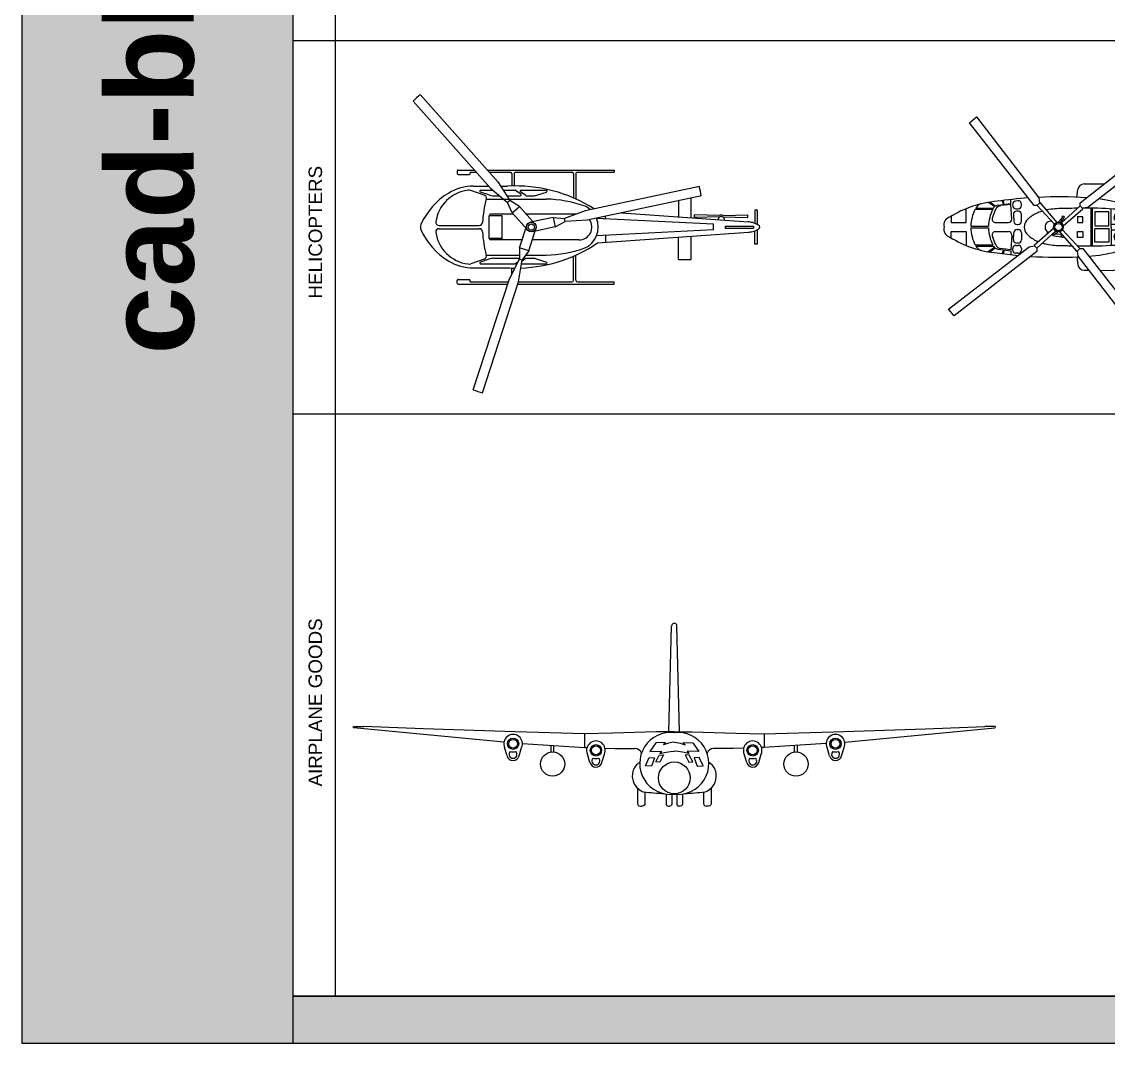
# Model space of a CAD drawing. Header units: millimetres. Extents: x 15433 to 243506, y 235846 to 321695.
# Drawn here: x 15433 to 55805, y 235846 to 273801 of the extents above; entities that cross this region are included whole.
import ezdxf

# ---------------------------------------------------------------- set-up
doc = ezdxf.new("R2010")
doc.units = ezdxf.units.MM
doc.layers.add('www.cad-blocks.net', color=7, linetype='Continuous')
doc.styles.get("Standard").update_dxf_attribs({"font": 'arial.ttf'})

# ---------------------------------------------------------------- blocks, each defined once
blk = doc.blocks.new('A$C18F84054')
for p, q in [((8583, 9235), (7465, 5800)), ((8869, 9142), (7751, 5707)), ((7487, 5866), (4502, 5866)), ((4502, 5866), (4502, 5796)), ((5643, 5796), (4502, 5796)), ((5693, 5746), (5693, 4970)), ((5763, 5746), (5763, 5001)), ((7465, 5796), (5813, 5796)), ((7465, 5800), (7353, 5120)), ((8964, 5796), (7779, 5796)), ((9336, 5866), (7802, 5866)), ((8964, 5796), (8964, 5756)), ((9336, 5726), (8994, 5726)), ((9366, 5836), (9366, 5756)), ((7751, 5707), (7441, 5092)), ((7605, 5417), (7605, 5372)), ((7675, 5556), (7675, 5371)), ((2510, 5109), (2126, 5109)), ((2126, 5109), (2126, 4389)), ((2510, 5109), (2510, 4409)), ((6977, 5069), (6602, 5185)), ((7373, 5244), (6611, 5244)), ((7228, 5069), (6977, 5069)), ((7151, 4836), (7353, 5120)), ((7245, 5075), (7359, 5157)), ((7441, 5092), (7353, 5120)), ((7437, 4743), (7441, 5092)), ((8228, 5069), (7441, 5069)), ((7490, 5189), (7559, 5238)), ((8639, 5244), (7576, 5244)), ((8860, 5366), (7805, 5366)), ((8391, 5096), (8649, 5185)), ((8528, 5091), (8946, 5235)), ((7246, 4969), (6608, 4969)), ((7151, 4836), (6927, 4147)), ((7151, 4836), (7437, 4743)), ((7437, 4743), (7212, 4054)), ((8464, 4969), (7440, 4969)), ((67, 4628), (146, 4628)), ((67, 4628), (67, 4180)), ((146, 4628), (146, 4215)), ((5019, 4593), (350, 4264)), ((4772, 4356), (4772, 4575)), ((5598, 4501), (7042, 4501)), ((7358, 4501), (8323, 4501)), ((7973, 4451), (8373, 4451)), ((7973, 4451), (7973, 3751)), ((8373, 4451), (8373, 3751)), ((188, 4071), (188, 4131)), ((1069, 4131), (188, 4131)), ((1069, 4071), (188, 4071)), ((1069, 4071), (1069, 4131)), ((1425, 4188), (5050, 4370)), ((1425, 4188), (1425, 4014)), ((6331, 4097), (6026, 3927)), ((6331, 4097), (7039, 4248)), ((6393, 3804), (6331, 4097)), ((7663, 3659), (7182, 4200)), ((9928, 4151), (8681, 4151)), ((9928, 4051), (8681, 4051)), ((67, 4022), (67, 3574)), ((146, 3574), (146, 3986)), ((4274, 3661), (350, 3937)), ((1156, 3786), (364, 3806)), ((364, 3806), (364, 3726)), ((1130, 3746), (364, 3726)), ((1227, 3786), (2019, 3806)), ((1253, 3746), (2019, 3726)), ((1425, 4014), (5050, 3831)), ((1805, 3138), (5338, 3887)), ((2019, 3806), (2019, 3726)), ((2126, 3812), (2126, 3206)), ((2510, 3287), (2510, 3785)), ((4772, 3845), (4772, 3767)), ((5338, 3887), (6026, 3927)), ((5401, 3594), (6045, 3836)), ((5686, 3701), (7224, 3701)), ((6026, 3927), (6045, 3836)), ((6393, 3804), (6045, 3836)), ((6393, 3804), (7101, 3954)), ((7438, 3460), (6958, 4001)), ((7625, 3701), (8323, 3701)), ((7973, 3751), (8373, 3751)), ((67, 3574), (146, 3574)), ((1867, 2844), (5401, 3594)), ((7663, 3659), (7438, 3460)), ((7438, 3460), (7737, 3279)), ((7663, 3659), (7806, 3341)), ((5693, 2456), (5693, 3232)), ((5763, 2456), (5763, 3201)), ((6977, 3133), (6602, 3017)), ((8464, 3233), (6608, 3233)), ((7228, 3133), (6977, 3133)), ((7245, 3127), (7405, 3012)), ((7399, 3078), (7559, 2964)), ((7832, 3133), (7416, 3133)), ((7737, 3279), (7806, 3341)), ((8112, 2701), (7737, 3279)), ((8336, 2900), (7806, 3341)), ((8228, 3133), (8057, 3133)), ((8391, 3105), (8649, 3016)), ((8528, 3111), (8946, 2967)), ((7387, 2958), (6611, 2958)), ((7945, 2958), (7576, 2958)), ((7605, 2456), (7605, 2830)), ((7675, 2456), (7675, 2831)), ((8024, 2836), (7805, 2836)), ((10509, 0), (8112, 2701)), ((8639, 2958), (8267, 2958)), ((10733, 199), (8336, 2900)), ((8860, 2836), (8393, 2836)), ((4502, 2336), (4502, 2406)), ((5643, 2406), (4502, 2406)), ((7555, 2406), (5813, 2406)), ((8374, 2406), (7725, 2406)), ((8964, 2406), (8775, 2406)), ((8964, 2406), (8964, 2446)), ((9336, 2476), (8994, 2476)), ((9366, 2366), (9366, 2446)), ((8436, 2336), (4502, 2336)), ((9336, 2336), (8837, 2336))]:
    blk.add_line(p, q)
for radius in [150, 100]:
    blk.add_circle((7070, 4101), radius)
for centre, radius, start, end in [((7070, 4101), 5350, 70.361, 73.5743), ((5643, 5746), 50, 0, 90), ((5813, 5746), 50, 90, 180), ((8994, 5756), 30, 180, 270), ((9336, 5836), 30, 0, 90), ((9336, 5756), 30, 270, 0), ((7563, 829), 4543, 92.1327, 124.0636), ((6611, 5214), 30, 90, 252.8405), ((7228, 5099), 30, 270, 305.6406), ((7576, 5214), 30, 90, 125.6406), ((7576, 5214), 30, 90, 125.6406), ((7563, 829), 4543, 86.9512, 89.7605), ((8228, 5569), 500, 270, 288.9789), ((8561, 4996), 100, 108.9789, 195.6854), ((8639, 5214), 30, 288.9789, 90), ((8860, 3866), 1500, 59.1608, 90), ((9011, 5046), 200, 82.2683, 108.9789), ((8883, 4098), 1157, 8.2439, 82.2683), ((8539, 3327), 2127, 23.6656, 59.1608), ((5711, 4101), 714, 113.2126, 202.6145), ((5442, 4729), 30, 108.6142, 113.2126), ((6734, 893), 4078, 91.7705, 108.6142), ((5372, 4101), 3212, 2.5959, 15.6854), ((5598, 4101), 400, 90, 214.841), ((8323, 4451), 50, 0, 90), ((70, 4101), 70.2, 121.3497, 180), ((70, 4101), 70.2, 180, 238.6503), ((376, 3600), 657, 104.1623, 121.3497), ((376, 4602), 657, 238.6503, 255.8377), ((581, 2786), 1496, 98.8659, 104.1623), ((8681, 4251), 100, 182.5959, 270), ((8681, 3951), 100, 90, 177.4041), ((9928, 4251), 100, 270, 7.265), ((9928, 3951), 100, 352.735, 90), ((10304, 4101), 200, 336.3344, 23.6656), ((581, 5415), 1496, 255.8377, 261.1341), ((1191, 3878), 101, 175.9759, 355.9759), ((1191, 3826), 101, 232.4474, 307.5526), ((8323, 3751), 50, 270, 0), ((5372, 4101), 3212, 344.3146, 357.4041), ((8883, 4104), 1157, 277.7317, 351.7561), ((8539, 4874), 2127, 300.8392, 336.3344), ((7563, 7372), 4543, 237.6127, 273.0488), ((5711, 4101), 714, 229.1954, 246.8849), ((6734, 7309), 4078, 251.369, 268.2295), ((7070, 4101), 5350, 190.3669, 193.5802), ((7228, 3103), 30, 54.3594, 90), ((7416, 3103), 30, 90, 234.3594), ((8228, 2633), 500, 71.0211, 90), ((8561, 3206), 100, 164.3146, 251.0211), ((8860, 4336), 1500, 270, 300.8392), ((6611, 2988), 30, 107.1595, 270), ((7387, 2988), 30, 270, 54.3594), ((7576, 2988), 30, 234.3594, 270), ((7576, 2988), 30, 234.3594, 270), ((8639, 2988), 30, 270, 71.0211), ((9011, 3156), 200, 251.0211, 277.7317), ((5643, 2456), 50, 270, 0), ((5813, 2456), 50, 180, 270), ((7555, 2456), 50, 270, 0), ((7725, 2456), 50, 180, 270), ((8994, 2446), 30, 90, 180), ((9336, 2446), 30, 0, 90), ((9336, 2366), 30, 270, 0), ((7070, 4101), 5350, 309.984, 313.1973)]:
    blk.add_arc(centre, radius, start, end)
blk = doc.blocks.new('A$C19811F1D')
for p, q in [((793, 6634), (1001, 6816)), ((1001, 6816), (2935, 4312)), ((2789, 4075), (793, 6634)), ((4211, 4162), (6770, 6159)), ((6770, 6159), (6951, 5950)), ((6951, 5950), (4448, 4017)), ((4338, 4742), (4485, 4743)), ((4485, 4743), (4821, 4746)), ((4821, 4746), (4961, 4747)), ((4109, 4331), (4141, 4569)), ((5424, 4566), (5458, 4140)), ((9533, 3519), (9533, 4588)), ((9653, 4708), (9848, 4708)), ((9967, 4603), (10108, 3726)), ((1567, 4042), (1363, 4171)), ((1585, 4057), (1413, 4179)), ((1674, 4091), (2064, 4140)), ((2070, 4108), (1755, 4071)), ((1838, 4112), (1799, 4227)), ((1865, 4115), (1829, 4231)), ((2064, 4140), (2068, 4260)), ((2099, 3654), (2070, 4108)), ((2123, 4109), (2126, 4069)), ((2290, 4220), (2215, 4214)), ((2398, 4074), (2398, 4121)), ((2886, 4075), (2789, 4075)), ((2975, 4165), (2886, 4075)), ((2886, 4075), (3422, 3494)), ((2935, 4312), (2958, 4148)), ((3508, 3554), (2975, 4165)), ((4211, 4066), (3630, 3529)), ((4211, 4066), (4211, 4162)), ((4300, 3976), (4211, 4066)), ((223, 3744), (223, 3548)), ((682, 3548), (682, 3962)), ((961, 3961), (1508, 3961)), ((988, 3996), (1528, 3996)), ((2149, 3795), (2162, 3581)), ((2225, 3974), (2298, 3974)), ((2298, 3901), (2249, 3901)), ((2398, 3587), (2398, 3801)), ((3654, 3706), (3735, 3632)), ((3690, 3443), (4300, 3976)), ((4298, 3728), (4122, 3728)), ((4128, 3728), (4128, 3546)), ((4448, 4017), (4283, 3993)), ((4298, 3546), (4298, 3728)), ((4544, 3993), (4544, 2823)), ((4596, 2823), (4596, 3992)), ((5100, 3878), (4670, 3878)), ((4670, 3878), (4670, 3462)), ((5100, 3447), (5100, 3878)), ((5175, 3408), (5180, 3971)), ((5689, 3933), (5689, 3408)), ((6183, 3408), (6188, 3876)), ((6185, 3877), (6624, 3755)), ((6618, 3408), (6629, 3754)), ((6624, 3755), (8918, 3505)), ((223, 3548), (682, 3548)), ((830, 3433), (1376, 3433)), ((830, 3383), (1376, 3383)), ((1592, 3548), (1999, 3548)), ((2261, 3487), (2298, 3487)), ((3397, 3373), (2786, 2839)), ((3654, 3690), (3532, 3557)), ((3593, 3540), (3659, 3623)), ((3643, 3651), (3654, 3690)), ((3695, 3595), (3643, 3651)), ((4128, 3546), (4298, 3546)), ((4670, 3447), (5100, 3447)), ((4670, 3368), (5100, 3368)), ((5100, 3368), (5100, 2938)), ((5175, 3408), (5180, 2844)), ((5176, 3497), (6312, 3497)), ((5689, 2883), (5689, 3408)), ((6183, 3408), (6188, 2940)), ((6579, 3497), (8760, 3457)), ((6618, 3408), (6629, 3061)), ((9146, 3485), (9146, 3331)), ((9155, 3485), (9155, 3331)), ((9490, 3497), (9487, 3496)), ((10008, 3593), (9533, 3519)), ((223, 3268), (682, 3268)), ((223, 3072), (223, 3268)), ((682, 3268), (682, 2854)), ((1592, 3268), (1999, 3268)), ((2099, 3161), (2070, 2707)), ((2149, 3020), (2162, 3235)), ((2261, 3329), (2298, 3329)), ((2398, 3229), (2398, 3014)), ((2876, 2750), (3457, 3287)), ((3208, 3207), (3202, 3264)), ((3477, 3274), (3355, 3197)), ((3355, 3197), (3366, 3153)), ((3355, 3142), (3676, 3097)), ((3366, 3153), (3521, 3247)), ((3432, 3191), (3654, 3197)), ((3579, 3262), (4112, 2651)), ((4201, 2740), (3665, 3321)), ((4298, 3088), (4122, 3088)), ((4128, 3088), (4128, 3269)), ((4128, 3269), (4298, 3269)), ((4298, 3269), (4298, 3088)), ((4670, 2938), (4670, 3354)), ((5176, 3318), (6312, 3318)), ((6185, 2939), (6624, 3061)), ((6579, 3318), (8760, 3359)), ((6624, 3061), (8918, 3310)), ((8840, 3143), (8840, 3095)), ((9456, 3143), (8840, 3143)), ((8840, 3095), (9189, 3095)), ((9457, 3162), (9457, 3109)), ((9549, 3162), (9457, 3162)), ((9457, 3109), (9728, 3109)), ((9484, 3295), (9484, 3193)), ((9484, 3193), (9702, 3193)), ((9549, 3192), (9549, 3162)), ((9630, 3162), (9549, 3162)), ((9632, 3162), (9632, 3192)), ((9728, 3162), (9632, 3162)), ((9702, 3193), (9702, 3316)), ((9728, 3109), (9728, 3162)), ((9729, 3143), (10346, 3143)), ((10346, 3095), (9996, 3095)), ((10346, 3143), (10346, 3095)), ((136, 866), (2639, 2799)), ((961, 2855), (1508, 2855)), ((988, 2819), (1528, 2819)), ((1567, 2773), (1363, 2644)), ((1585, 2759), (1413, 2636)), ((1674, 2724), (2064, 2676)), ((2070, 2707), (1755, 2744)), ((1838, 2704), (1799, 2588)), ((1865, 2701), (1829, 2584)), ((2123, 2706), (2126, 2747)), ((2225, 2841), (2298, 2841)), ((2298, 2914), (2249, 2914)), ((2398, 2741), (2398, 2695)), ((2639, 2799), (2804, 2822)), ((2786, 2839), (2876, 2750)), ((2876, 2750), (2876, 2654)), ((4112, 2651), (4201, 2740)), ((4201, 2740), (4298, 2740)), ((4298, 2740), (6294, 181)), ((5100, 2938), (4670, 2938)), ((2876, 2654), (317, 657)), ((2064, 2676), (2068, 2555)), ((2290, 2595), (2215, 2602)), ((4109, 2484), (4141, 2247)), ((4152, 2503), (4129, 2668)), ((6085, 0), (4152, 2503)), ((5424, 2250), (5458, 2676)), ((4338, 2074), (4485, 2072)), ((4821, 2069), (5223, 2066)), ((317, 657), (136, 866)), ((6294, 181), (6085, 0))]:
    blk.add_line(p, q)
for centre, radius in [((3687, 3718), 33.2), ((3543, 3408), 150), ((3543, 3408), 113)]:
    blk.add_circle(centre, radius)
for centre, radius, start, end in [((4339, 4542), 200, 90.5096, 172.3022), ((5225, 4550), 200, 4.5888, 52.9967), ((9653, 4588), 120, 90, 180), ((9848, 4588), 120, 7.0333, 90), ((1894, 1020), 3195, 94.5014, 122.3917), ((1199, 3902), 231, 107.275, 155.9784), ((1700, 3891), 201, 97.4126, 148.5619), ((1778, 3872), 200, 96.7142, 153.5971), ((3549, -8945), 13288, 94.0683, 98.2457), ((2223, 4114), 100, 94.973, 183.0108), ((2225, 4074), 100, 183.0108, 270), ((2298, 4121), 100, 0, 94.973), ((2298, 4074), 100, 270, 0), ((3549, -8945), 13288, 86.2983, 92.705), ((4106, -725), 5049, 86.581, 86.5855), ((4106, -725), 5049, 65.6936, 82.258), ((246, 3472), 254, 104.4825, 194.6063), ((2156, 3383), 1327, 154.2058, 177.8737), ((2703, 3383), 1327, 154.2058, 177.8737), ((2788, 3371), 1327, 153.5971, 166.9742), ((2249, 3801), 100, 90, 183.3642), ((2298, 3801), 100, 0, 90), ((3199, 3054), 848, 115.6667, 139.3161), ((3475, 2479), 1487, 106.7954, 115.6667), ((3475, 2479), 1487, 101.1094, 101.6278), ((3655, 1564), 2419, 89.7085, 101.1094), ((3655, 1564), 2419, 87.1813, 89.7085), ((4394, -9767), 13760, 91.0976, 92.5825), ((4394, -9767), 13760, 82.523, 90.461), ((5389, 3708), 127, 146.6527, 299.3217), ((5381, 3750), 102, 155.1615, 179.5737), ((5419, 3750), 139, 179.5737, 198.2695), ((5466, 3765), 189, 198.2695, 214.2724), ((5347, 3766), 64, 124.2724, 155.1615), ((5347, 3766), 64, 93.3832, 124.2724), ((5350, 3728), 102, 68.971, 93.3832), ((5336, 3694), 139, 50.2752, 68.971), ((5304, 3655), 189, 34.2724, 50.2752), ((5304, 3655), 189, 18.2695, 34.2724), ((5352, 3671), 139, 359.5737, 18.2695), ((9989, 3712), 120, 278.9176, 7.0333), ((246, 3344), 254, 165.3937, 255.5175), ((2156, 3432), 1327, 182.1263, 205.7942), ((2703, 3432), 1327, 182.1263, 205.7942), ((1592, 3648), 100, 166.9742, 270), ((1999, 3648), 100, 270, 3.7289), ((2261, 3587), 100, 183.3642, 270), ((2298, 3587), 100, 270, 0), ((2782, 3412), 299, 139.3161, 179.7085), ((2782, 3403), 299, 179.1392, 180.2915), ((2782, 3403), 299, 180.2915, 220.6839), ((3304, 3409), 177, 77.9459, 180), ((3304, 3409), 177, 180, 251.0544), ((5466, 3765), 189, 214.2724, 230.2752), ((5434, 3727), 139, 230.2752, 248.971), ((5421, 3692), 102, 248.971, 273.3832), ((5423, 3655), 64, 273.3832, 304.2724), ((5423, 3655), 64, 304.2724, 335.1615), ((5389, 3671), 102, 335.1615, 359.5737), ((6548, 2580), 920, 85.4814, 115.9287), ((6548, 4235), 920, 244.0713, 274.5186), ((8770, 3408), 44.5, 133.5381, 180), ((8770, 3408), 44.5, 180, 226.4619), ((8870, 3303), 189, 111.4845, 133.5381), ((8870, 3513), 189, 226.4619, 248.5155), ((8937, 3132), 373, 99.2597, 111.4845), ((8981, 2860), 648, 90, 99.2597), ((8981, 2860), 648, 80.7403, 90), ((9026, 3132), 373, 71.1963, 80.7403), ((9467, 2037), 1483, 67.5463, 102.517), ((9467, 4779), 1483, 257.483, 292.4537), ((1894, 5795), 3195, 237.6083, 265.4986), ((1592, 3168), 100, 90, 193.0258), ((2788, 3444), 1327, 193.0258, 206.4029), ((1999, 3168), 100, 356.2711, 90), ((2261, 3229), 100, 90, 176.6358), ((2298, 3229), 100, 0, 90), ((3199, 3761), 848, 220.6839, 244.3333), ((3676, 3147), 55.4, 128.8723, 313.3577), ((5389, 3108), 127, 60.6783, 213.3473), ((5419, 3066), 139, 161.7305, 180.4263), ((5381, 3065), 102, 180.4263, 204.8385), ((5466, 3050), 189, 145.7276, 161.7305), ((5466, 3050), 189, 129.7248, 145.7276), ((5434, 3089), 139, 111.029, 129.7248), ((5421, 3123), 102, 86.6168, 111.029), ((5304, 3160), 189, 309.7248, 325.7276), ((5423, 3161), 64, 55.7276, 86.6168), ((5423, 3161), 64, 24.8385, 55.7276), ((5304, 3160), 189, 325.7276, 341.7305), ((5389, 3145), 102, 0.4263, 24.8385), ((5352, 3145), 139, 341.7305, 0.4263), ((8937, 3683), 373, 248.5155, 260.7403), ((8981, 3956), 648, 260.7403, 270), ((8981, 3956), 648, 270, 279.2597), ((9026, 3683), 373, 279.2597, 288.8037), ((9056, 4602), 1513, 275.0398, 285.3269), ((10129, 4602), 1513, 254.6731, 264.9602), ((1199, 2913), 231, 204.0216, 252.725), ((1700, 2924), 201, 211.4381, 262.5874), ((1778, 2943), 200, 206.4029, 263.2858), ((2223, 2701), 100, 176.9892, 265.027), ((2225, 2741), 100, 90, 176.9892), ((2249, 3014), 100, 176.6358, 270), ((2298, 2695), 100, 265.027, 0), ((2298, 3014), 100, 270, 0), ((2298, 2741), 100, 0, 90), ((3475, 4337), 1487, 244.3333, 248.1293), ((3475, 4337), 1487, 253.4293, 258.8906), ((3655, 5252), 2419, 258.8906, 270.2915), ((3655, 5252), 2419, 270.2915, 272.8187), ((4394, 16582), 13760, 267.4175, 268.1781), ((4394, 16582), 13760, 268.8735, 277.477), ((4106, 7540), 5049, 274.2537, 294.3064), ((5347, 3050), 64, 204.8385, 235.7276), ((5347, 3050), 64, 235.7276, 266.6168), ((5350, 3087), 102, 266.6168, 291.029), ((5336, 3122), 139, 291.029, 309.7248), ((3549, 15760), 13288, 261.7543, 264.5768), ((3549, 15760), 13288, 266.2501, 272.6564), ((4339, 2274), 200, 187.6978, 269.4904), ((5225, 2266), 200, 269.4904, 355.4112)]:
    blk.add_arc(centre, radius, start, end)
blk = doc.blocks.new('02FAIR07')
at = {"color": 0, "linetype": 'ByBlock'}
for p, q in [((-13.2, 184.8), (-6.6, 446.2)), ((13.2, 184.8), (6.6, 446.2)), ((-795.5, 195.7), (-794.5, 197.7)), ((-794.2, 194.2), (-795.5, 195.7)), ((-794.5, 197.7), (-769.4, 197.7)), ((-422.3, 158.3), (-794.2, 194.2)), ((-621.9, 191.5), (-769.4, 197.7)), ((-394.3, 184.5), (-621.9, 191.5)), ((394.3, 184.5), (621.8, 191.5)), ((422.3, 158.3), (794.2, 194.2)), ((621.8, 191.5), (769.4, 197.7)), ((794.5, 197.7), (769.4, 197.7)), ((794.2, 194.2), (795.5, 195.7)), ((795.5, 195.7), (794.5, 197.7)), ((-221.5, 178.9), (-394.3, 184.5)), ((-221.5, 178.9), (-394.3, 184.5)), ((-152.5, 180.4), (-222.5, 179.4)), ((-222.5, 179.4), (-222.5, 145.1)), ((-44.2, 184.1), (-152.5, 180.4)), ((-0.3, 184.1), (-44.2, 184.1)), ((0.3, 184.1), (44.1, 184.1)), ((44.1, 184.1), (152.5, 180.4)), ((152.5, 180.4), (222.4, 179.4)), ((221.5, 178.9), (394.3, 184.5)), ((221.5, 178.9), (394.3, 184.5)), ((222.4, 179.4), (222.4, 145.1)), ((-414.3, 124.8), (-420.5, 145.3)), ((-384.7, 124.8), (-378.3, 145.1)), ((-375.7, 155.3), (-222.5, 145.1)), ((-304.9, 134), (-304.9, 150.5)), ((-298.1, 134), (-298.1, 150.1)), ((-222.5, 145.1), (-216.3, 144.9)), ((-171.7, 143.7), (-147.1, 143)), ((-147.1, 143), (-97.5, 142.7)), ((-45.6, 156.9), (-60.8, 135.5)), ((-60.8, 135.5), (-31.8, 136.4)), ((-21.7, 157.7), (-45.6, 156.9)), ((-31.8, 136.4), (-35.7, 130.7)), ((-26.9, 151.8), (-21.7, 157.7)), ((-14.6, 156.2), (-26.9, 151.8)), ((-19.9, 133.5), (-9.3, 135.8)), ((-6.2, 157.9), (-14.6, 156.2)), ((-9.3, 135.8), (0, 136.4)), ((-0.1, 158.3), (-6.2, 157.9)), ((9.3, 135.8), (-0.1, 136.4)), ((0.1, 158.3), (6.1, 157.9)), ((6.1, 157.9), (14.5, 156.2)), ((19.9, 133.5), (9.3, 135.8)), ((14.5, 156.2), (26.9, 151.8)), ((21.7, 157.7), (45.6, 156.9)), ((26.9, 151.8), (21.7, 157.7)), ((60.8, 135.5), (31.7, 136.4)), ((31.7, 136.4), (35.7, 130.7)), ((45.6, 156.9), (60.8, 135.5)), ((147, 143), (97.4, 142.7)), ((171.7, 143.7), (147, 143)), ((222.4, 145.1), (216.3, 144.9)), ((375.6, 155.3), (222.4, 145.1)), ((298, 134), (298, 150.1)), ((304.8, 134), (304.8, 150.5)), ((384.6, 124.8), (378.3, 145.1)), ((414.3, 124.8), (420.5, 145.3)), ((-209.1, 108.5), (-215.3, 128.9)), ((-179.5, 108.5), (-173.1, 128.8)), ((-71.7, 100.2), (-62, 120.4)), ((-62, 120.4), (-48.9, 119.8)), ((-48.9, 119.8), (-56.7, 99.4)), ((-46, 109.4), (-37.2, 126.3)), ((-36.1, 108.6), (-46, 109.4)), ((-37.2, 126.3), (-26.6, 127.5)), ((-26.6, 127.5), (-36.1, 108.6)), ((-35.7, 130.7), (-19.9, 133.5)), ((35.7, 130.7), (19.9, 133.5)), ((26.5, 127.5), (36.1, 108.6)), ((37.1, 126.3), (26.5, 127.5)), ((36.1, 108.6), (46, 109.4)), ((46, 109.4), (37.1, 126.3)), ((61.9, 120.4), (48.9, 119.8)), ((48.9, 119.8), (56.6, 99.4)), ((71.7, 100.2), (61.9, 120.4)), ((179.4, 108.5), (173.1, 128.8)), ((209.1, 108.5), (215.3, 128.9)), ((-56.7, 99.4), (-71.7, 100.2)), ((56.6, 99.4), (71.7, 100.2)), ((-91, 44.2), (-91, 6.5)), ((-72.7, 34.7), (-72.7, 6.5)), ((-20, 29.9), (-20, 5)), ((-6.3, 29.2), (-6.3, 5)), ((-0.7, 29.6), (0.6, 29.6)), ((6.2, 29.2), (6.2, 5)), ((20, 29.9), (20, 5)), ((72.7, 34.7), (72.7, 6.5)), ((91, 44.2), (91, 6.5)), ((-91, 6.5), (-90.4, 3.4)), ((-90.4, 3.4), (-87.6, 0.7)), ((-87.6, 0.7), (-83.9, 0)), ((-83.9, 0), (-79.8, 0)), ((-76.1, 0.7), (-79.8, 0)), ((-73.4, 3.4), (-76.1, 0.7)), ((-72.7, 6.5), (-73.4, 3.4)), ((-20, 5), (-19.5, 2.7)), ((-19.5, 2.7), (-17.5, 0.7)), ((-17.5, 0.7), (-14.7, 0.2)), ((-14.7, 0.2), (-11.6, 0.2)), ((-8.8, 0.7), (-11.6, 0.2)), ((-6.8, 2.7), (-8.8, 0.7)), ((-6.3, 5), (-6.8, 2.7)), ((6.2, 5), (6.8, 2.7)), ((6.8, 2.7), (8.8, 0.7)), ((8.8, 0.7), (11.6, 0.2)), ((14.7, 0.2), (11.6, 0.2)), ((17.5, 0.7), (14.7, 0.2)), ((19.5, 2.7), (17.5, 0.7)), ((20, 5), (19.5, 2.7)), ((72.7, 6.5), (73.3, 3.4)), ((73.3, 3.4), (76, 0.7)), ((76, 0.7), (79.8, 0)), ((83.9, 0), (79.8, 0)), ((87.6, 0.7), (83.9, 0)), ((90.3, 3.4), (87.6, 0.7)), ((91, 6.5), (90.3, 3.4))]:
    blk.add_line(p, q, dxfattribs=at)
for centre, radius in [((-399.4, 154.6), 14.1), ((-399.4, 154.6), 10.9), ((399.3, 154.6), 14.1), ((399.3, 154.6), 10.9), ((-194.2, 138.3), 14.1), ((-194.2, 138.3), 11.1), ((194.1, 138.3), 14.1), ((194.1, 138.3), 11.1), ((-301.5, 104.3), 30), ((0, 70), 39.4), ((301.4, 104.3), 30)]:
    blk.add_circle(centre, radius, dxfattribs=at)
for centre, radius, start, end in [((0, 446.2), 6.57, 0, 180), ((-399.4, 154.6), 23.1, 335.7248, 203.8673), ((-9.1, 105.7), 76.6, 82.9232, 276.3095), ((9.1, 105.7), 76.6, 263.6905, 97.0768), ((399.3, 154.6), 23.1, 336.1327, 204.2752), ((-399.5, 128.4), 9.85, 133.7124, 45.7684), ((-399.4, 154.6), 20.3, 250.0131, 289.4678), ((-194.2, 138.3), 23.1, 335.7248, 203.8673), ((-97.6, 125.7), 17, 18.6282, 89.6076), ((97.6, 125.7), 17, 90.3924, 161.3718), ((194.1, 138.3), 23.1, 336.1327, 204.2752), ((399.5, 128.4), 9.85, 134.2316, 46.2876), ((399.3, 154.6), 20.3, 250.5322, 289.9869), ((-399.5, 128.4), 15.3, 193.821, 346.179), ((-194.3, 112.1), 15.3, 193.821, 346.179), ((-194.3, 112.1), 9.85, 133.7124, 45.7684), ((-194.2, 138.3), 20.3, 250.0131, 289.4678), ((-70.5, 78.3), 33.2, 116.3369, 164.783), ((70.5, 78.3), 33.2, 15.217, 63.6631), ((194.3, 112.1), 15.3, 193.821, 346.179), ((194.3, 112.1), 9.85, 134.2316, 46.2876), ((194.1, 138.3), 20.3, 250.5322, 289.9869), ((399.5, 128.4), 15.3, 193.821, 346.179), ((-60.5, 75.5), 43.6, 164.783, 240.1759), ((60.5, 75.5), 43.6, 299.8241, 15.217), ((-74.1, 51.9), 16.3, 240.1759, 262.9542), ((34.2, 928.4), 899.5, 262.9542, 266.1932), ((-34.3, 928.4), 899.5, 273.8068, 277.0458), ((74, 51.9), 16.3, 277.0458, 299.8241)]:
    blk.add_arc(centre, radius, start, end, dxfattribs=at)
blk = doc.blocks.new('A$C0F1C3B5F')
at = {"linetype": 'Continuous', "xscale": 15, "yscale": 15, "zscale": 15}
blk.add_blockref('02FAIR07', (11933, 0), dxfattribs=at)
blk = doc.blocks.new('FORMAT')
at = {"layer": 'www.cad-blocks.net', "true_color": 0x444444}
blk.add_hatch(color=250, dxfattribs=at).paths.add_polyline_path([(25502, 321695), (15433, 321695), (15433, 235846), (25502, 235846)])
at = {"layer": 'www.cad-blocks.net', "true_color": 0x546d8e}
h = blk.add_hatch(color=155, dxfattribs=at)
h.set_gradient(color1=(68, 68, 68), color2=(84, 109, 142), tint=1)
h.paths.add_polyline_path([(25502, 237591), (25502, 235846), (243506, 235846), (243506, 237591)])
at = {"layer": 'www.cad-blocks.net', "color": 250, "true_color": 0x444444}
for p, q in [((15433, 321695), (15433, 235846)), ((25502, 321695), (25502, 235846))]:
    blk.add_line(p, q, dxfattribs=at)
at = {"layer": 'www.cad-blocks.net'}
blk.add_line((25502, 321695), (25502, 235846), dxfattribs=at)
at = {"layer": 'www.cad-blocks.net', "color": 155, "true_color": 0x546d8e}
for p, q in [((25502, 318866), (25502, 237591)), ((27081, 318866), (27081, 237591)), ((25502, 273107), (152041, 273107)), ((25502, 259236), (152041, 259236)), ((243506, 237591), (25502, 237591)), ((25502, 237591), (243506, 237591)), ((25502, 237591), (243506, 237591)), ((25502, 237591), (243506, 237591)), ((15433, 235846), (25502, 235846)), ((25502, 235846), (243506, 235846))]:
    blk.add_line(p, q, dxfattribs=at)
for s, p in [('HELICOPTERS', (26592, 263516)), ('AIRPLANE GOODS', (26592, 245386))]:
    blk.add_text(s, height=500, rotation=90, dxfattribs=at).set_placement(p)
at = {"layer": 'www.cad-blocks.net', "insert": (18582, 261434), "char_height": 3240, "attachment_point": 1, "rotation": 90}
blk.add_mtext_dynamic_manual_height_columns('{\\fArial|b1|i0|c0|p34;\\C255;\\c16777215;cad-bl  cks net}', width=33614.95, gutter_width=12.5, heights=[0], dxfattribs=at)

msp = doc.modelspace()

# ---------------------------------------------------------------- block references
at = {"xscale": 1.2, "yscale": 1.2, "zscale": 1.2, "rotation": 180}
msp.add_blockref('A$C18F84054', (42853, 271093), dxfattribs=at)
at = {"xscale": 1.2, "yscale": 1.2, "zscale": 1.2}
msp.add_blockref('A$C19811F1D', (49703, 262082), dxfattribs=at)
msp.add_blockref('A$C0F1C3B5F', (27748, 244656))
at = {"layer": 'www.cad-blocks.net'}
msp.add_blockref('FORMAT', (0, 0), dxfattribs=at)

doc.saveas('drawing.dxf')
